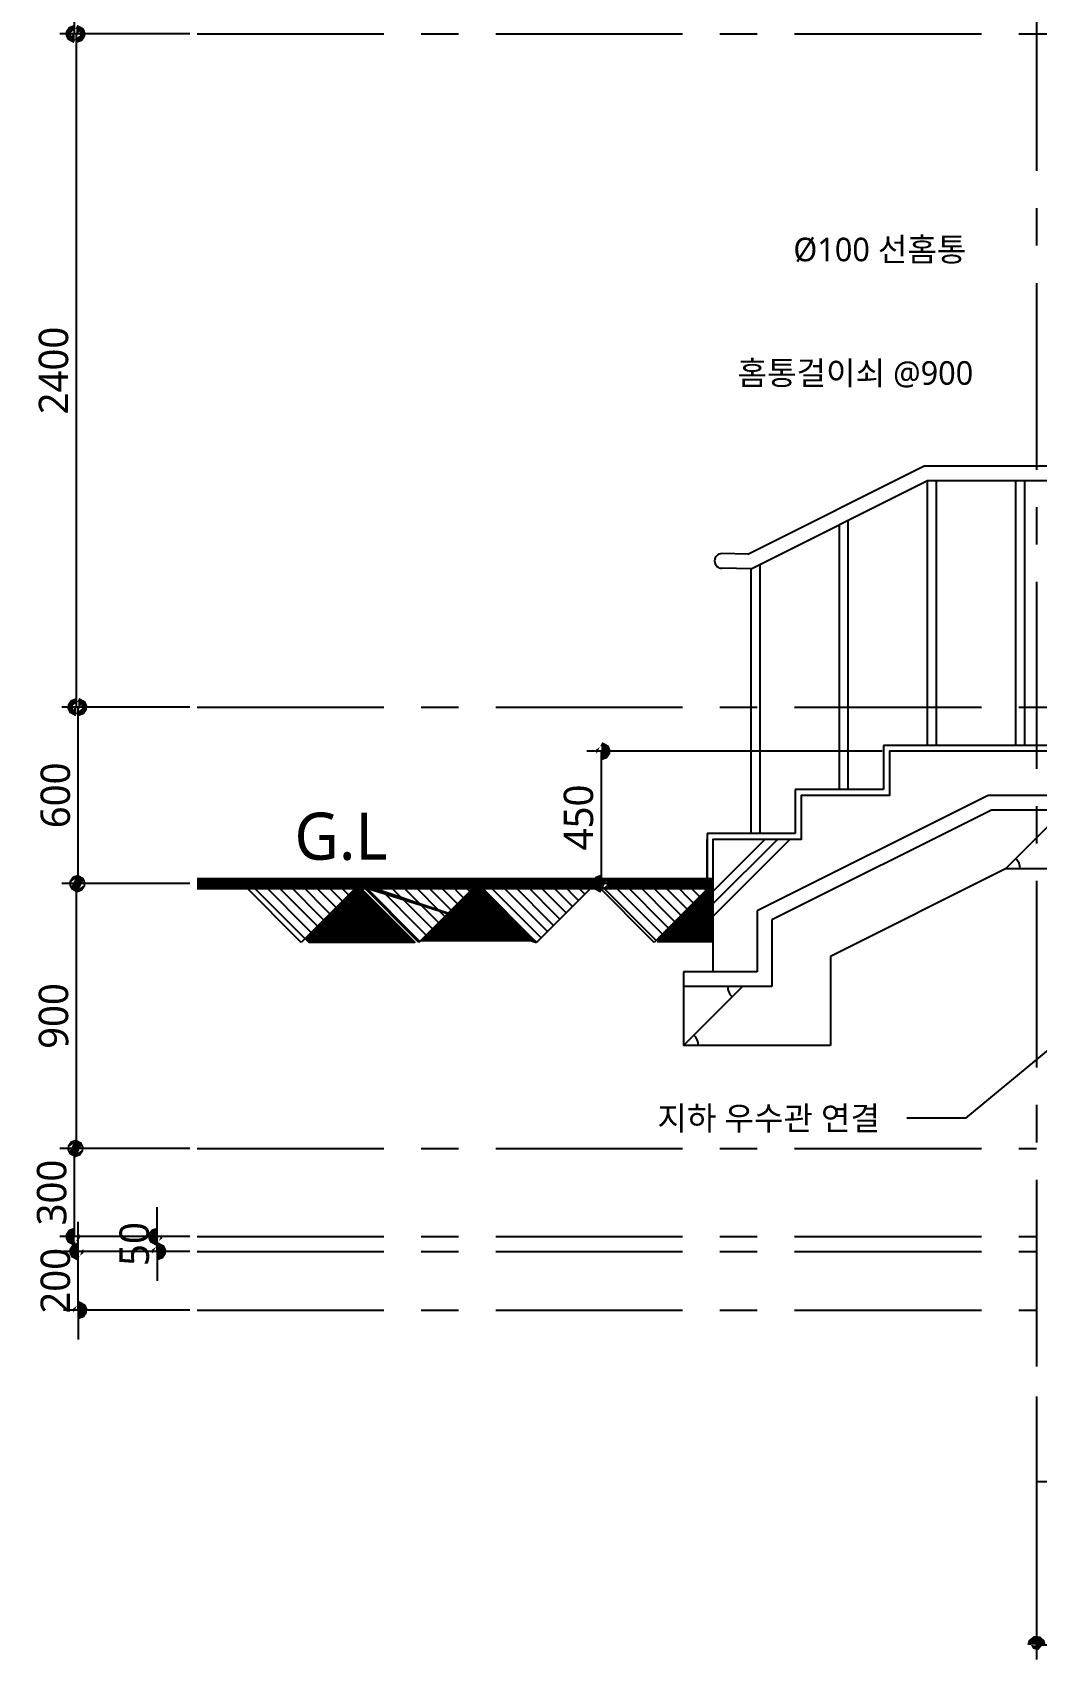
# Model space of a CAD drawing. Header units: millimetres. Extents: x 18875919977 to 37752253206, y 13263225700 to 26526468229.
# Drawn here: x 18876088176 to 18876091590, y 13263228237 to 13263233767 of the extents above; entities that cross this region are included whole.
import ezdxf
from ezdxf.enums import TextEntityAlignment as Align

# ---------------------------------------------------------------- set-up
doc = ezdxf.new("R2010")
doc.units = ezdxf.units.MM
doc.header["$LTSCALE"] = 20
doc.linetypes.add('CENTER', pattern=[50.800000000000004, 31.75, -6.35, 6.35, -6.35])
for name, color, linetype in [('1-Cen', 1, 'CENTER'), ('2-Con', 2, 'Continuous'), ('3-ETC', 3, 'Continuous'), ('5-Fin', 5, 'Continuous'), ('6-Text', 7, 'Continuous')]:
    doc.layers.add(name, color=color, linetype=linetype)
doc.styles.get("Standard").update_dxf_attribs({"font": 'l_10646.ttf'})
doc.dimstyles.new('단면상세도', dxfattribs={"dimscale": 40, "dimtxt": 2.5, "dimasz": 2.5, "dimexe": 1.25, "dimexo": 0.625, "dimtad": 1, "dimtxsty": 'Standard', "dimblk": 'DOTSMALL', "dimcen": 2.5, "dimadec": 0, "dimazin": 0, "dimtfac": 1, "dimtix": 1, "dimtmove": 0, "dimatfit": 3, "dimfxl": 1, "dimarcsym": 0})
pattern_1 = [(45, (13967.71273422241, -9483.277479171753), (-21.21320343559643, 21.21320343559643), [])]

# ---------------------------------------------------------------- blocks, each defined once
blk = doc.blocks.new('_DotSmall')
at = {"color": 0, "linetype": 'ByBlock', "const_width": 0.5}
blk.add_lwpolyline([(-0.0625, 0, 1), (0.0625, 0, 1)], format="xyb", close=True, dxfattribs=at)
blk = doc.blocks.new('*D59')
at = {"layer": '6-Text', "color": 0, "lineweight": -2, "transparency": 16777216}
for p, q in [((18876088710.3519, 13263234462.26817), (18876088268.87161, 13263234462.26817)), ((18876088318.87161, 13263233762.26817), (18876088318.87161, 13263234462.26817)), ((18876088710.3519, 13263233762.26817), (18876088268.87161, 13263233762.26817))]:
    blk.add_line(p, q, dxfattribs=at)
at = {"layer": 'Defpoints', "color": 0, "transparency": 16777216}
for p in [(18876088318.87161, 13263234462.26817), (18876088735.3519, 13263234462.26817), (18876088735.3519, 13263233762.26817)]:
    blk.add_point(p, dxfattribs=at)
at = {"layer": '6-Text', "color": 0, "lineweight": -2, "transparency": 16777216, "xscale": 100, "yscale": 100, "zscale": 100}
for p, rotation in [((18876088318.87161, 13263234462.26817), 90), ((18876088318.87161, 13263233762.26817), 270)]:
    blk.add_blockref('_DotSmall', p, dxfattribs=dict(at, rotation=rotation))
at = {"layer": '6-Text', "color": 0, "transparency": 16777216, "insert": (18876088241.37161, 13263234112.26816), "char_height": 100, "attachment_point": 5, "rotation": 90}
blk.add_mtext('700', dxfattribs=at)
blk = doc.blocks.new('*D60')
at = {"layer": '6-Text', "color": 0, "lineweight": -2, "transparency": 16777216}
for p, q in [((18876088685.35191, 13263233762.26818), (18876088275.12164, 13263233762.26818)), ((18876088325.12164, 13263231474.11115), (18876088325.12164, 13263233762.26818)), ((18876088710.3519, 13263231474.11115), (18876088275.12164, 13263231474.11115))]:
    blk.add_line(p, q, dxfattribs=at)
at = {"layer": 'Defpoints', "color": 0, "transparency": 16777216}
for p in [(18876088325.12164, 13263233762.26818), (18876088710.35191, 13263233762.26818), (18876088735.3519, 13263231474.11115)]:
    blk.add_point(p, dxfattribs=at)
at = {"layer": '6-Text', "color": 0, "lineweight": -2, "transparency": 16777216, "xscale": 100, "yscale": 100, "zscale": 100}
for p, rotation in [((18876088325.12164, 13263233762.26818), 90), ((18876088325.12164, 13263231474.11115), 270)]:
    blk.add_blockref('_DotSmall', p, dxfattribs=dict(at, rotation=rotation))
at = {"layer": '6-Text', "color": 0, "transparency": 16777216, "insert": (18876088247.62164, 13263232618.18965), "char_height": 100, "attachment_point": 5, "rotation": 90}
blk.add_mtext('2400', dxfattribs=at)
blk = doc.blocks.new('*D61')
at = {"layer": '6-Text', "color": 0, "lineweight": -2, "transparency": 16777216}
for p, q in [((18876088710.3519, 13263231474.11115), (18876088281.37165, 13263231474.11115)), ((18876088331.37165, 13263230874.11115), (18876088331.37165, 13263231474.11115)), ((18876088710.28684, 13263230874.11115), (18876088281.37165, 13263230874.11115))]:
    blk.add_line(p, q, dxfattribs=at)
at = {"layer": 'Defpoints', "color": 0, "transparency": 16777216}
for p in [(18876088331.37165, 13263231474.11115), (18876088735.3519, 13263231474.11115), (18876088735.28684, 13263230874.11115)]:
    blk.add_point(p, dxfattribs=at)
at = {"layer": '6-Text', "color": 0, "lineweight": -2, "transparency": 16777216, "xscale": 100, "yscale": 100, "zscale": 100}
for p, rotation in [((18876088331.37165, 13263231474.11115), 90), ((18876088331.37165, 13263230874.11115), 270)]:
    blk.add_blockref('_DotSmall', p, dxfattribs=dict(at, rotation=rotation))
at = {"layer": '6-Text', "color": 0, "transparency": 16777216, "insert": (18876088253.87165, 13263231174.11114), "char_height": 100, "attachment_point": 5, "rotation": 90}
blk.add_mtext('600', dxfattribs=at)
blk = doc.blocks.new('*D62')
at = {"layer": '6-Text', "color": 0, "lineweight": -2, "transparency": 16777216}
for p, q in [((18876088331.37167, 13263229624.11115), (18876088331.37167, 13263229724.11115)), ((18876088710.3519, 13263229624.11115), (18876088281.37167, 13263229624.11115)), ((18876088331.37167, 13263229424.11115), (18876088331.37167, 13263229624.11115)), ((18876088710.3519, 13263229424.11115), (18876088281.37167, 13263229424.11115)), ((18876088331.37167, 13263229424.11115), (18876088331.37167, 13263229324.11115))]:
    blk.add_line(p, q, dxfattribs=at)
at = {"layer": 'Defpoints', "color": 0, "transparency": 16777216}
for p in [(18876088331.37167, 13263229624.11115), (18876088735.3519, 13263229624.11115), (18876088735.3519, 13263229424.11115)]:
    blk.add_point(p, dxfattribs=at)
at = {"layer": '6-Text', "color": 0, "lineweight": -2, "transparency": 16777216, "xscale": 100, "yscale": 100, "zscale": 100}
for p, rotation in [((18876088331.37167, 13263229624.11115), 270), ((18876088331.37167, 13263229424.11115), 90)]:
    blk.add_blockref('_DotSmall', p, dxfattribs=dict(at, rotation=rotation))
at = {"layer": '6-Text', "color": 0, "transparency": 16777216, "insert": (18876088253.87167, 13263229524.11114), "char_height": 100, "attachment_point": 5, "rotation": 90}
blk.add_mtext('200', dxfattribs=at)
blk = doc.blocks.new('*D63')
at = {"layer": '6-Text', "color": 0, "lineweight": -2, "transparency": 16777216}
for p, q in [((18876088710.28684, 13263230874.11115), (18876088275.12167, 13263230874.11115)), ((18876088325.12167, 13263229974.11115), (18876088325.12167, 13263230874.11115)), ((18876088710.3519, 13263229974.11115), (18876088275.12167, 13263229974.11115))]:
    blk.add_line(p, q, dxfattribs=at)
at = {"layer": 'Defpoints', "color": 0, "transparency": 16777216}
for p in [(18876088325.12167, 13263230874.11115), (18876088735.28684, 13263230874.11115), (18876088735.3519, 13263229974.11115)]:
    blk.add_point(p, dxfattribs=at)
at = {"layer": '6-Text', "color": 0, "lineweight": -2, "transparency": 16777216, "xscale": 100, "yscale": 100, "zscale": 100}
for p, rotation in [((18876088325.12167, 13263230874.11115), 90), ((18876088325.12167, 13263229974.11115), 270)]:
    blk.add_blockref('_DotSmall', p, dxfattribs=dict(at, rotation=rotation))
at = {"layer": '6-Text', "color": 0, "transparency": 16777216, "insert": (18876088247.62167, 13263230424.11114), "char_height": 100, "attachment_point": 5, "rotation": 90}
blk.add_mtext('900', dxfattribs=at)
blk = doc.blocks.new('*D64')
at = {"layer": '6-Text', "color": 0, "lineweight": -2, "transparency": 16777216}
for p, q in [((18876088710.3519, 13263229974.11115), (18876088268.87169, 13263229974.11115)), ((18876088318.87169, 13263229674.11115), (18876088318.87169, 13263229974.11115)), ((18876088710.3519, 13263229674.11115), (18876088268.87169, 13263229674.11115))]:
    blk.add_line(p, q, dxfattribs=at)
at = {"layer": 'Defpoints', "color": 0, "transparency": 16777216}
for p in [(18876088318.87169, 13263229974.11115), (18876088735.3519, 13263229974.11115), (18876088735.3519, 13263229674.11115)]:
    blk.add_point(p, dxfattribs=at)
at = {"layer": '6-Text', "color": 0, "lineweight": -2, "transparency": 16777216, "xscale": 100, "yscale": 100, "zscale": 100}
for p, rotation in [((18876088318.87169, 13263229974.11115), 90), ((18876088318.87169, 13263229674.11115), 270)]:
    blk.add_blockref('_DotSmall', p, dxfattribs=dict(at, rotation=rotation))
at = {"layer": '6-Text', "color": 0, "transparency": 16777216, "insert": (18876088241.37169, 13263229824.11114), "char_height": 100, "attachment_point": 5, "rotation": 90}
blk.add_mtext('300', dxfattribs=at)
blk = doc.blocks.new('*D53')
at = {"layer": '6-Text', "color": 0, "lineweight": -2, "transparency": 16777216}
for p, q in [((18876088599.68391, 13263229674.11115), (18876088599.68391, 13263229774.11115)), ((18876088710.3519, 13263229674.11115), (18876088549.68391, 13263229674.11115)), ((18876088599.68391, 13263229624.11115), (18876088599.68391, 13263229674.11115)), ((18876088710.3519, 13263229624.11115), (18876088549.68391, 13263229624.11115)), ((18876088599.68391, 13263229624.11115), (18876088599.68391, 13263229524.11115))]:
    blk.add_line(p, q, dxfattribs=at)
at = {"layer": 'Defpoints', "color": 0, "transparency": 16777216}
for p in [(18876088599.68391, 13263229674.11115), (18876088735.3519, 13263229674.11115), (18876088735.3519, 13263229624.11115)]:
    blk.add_point(p, dxfattribs=at)
at = {"layer": '6-Text', "color": 0, "lineweight": -2, "transparency": 16777216, "xscale": 100, "yscale": 100, "zscale": 100}
for p, rotation in [((18876088599.68391, 13263229674.11115), 270), ((18876088599.68391, 13263229624.11115), 90)]:
    blk.add_blockref('_DotSmall', p, dxfattribs=dict(at, rotation=rotation))
at = {"layer": '6-Text', "color": 0, "transparency": 16777216, "insert": (18876088522.18391, 13263229649.11114), "char_height": 100, "attachment_point": 5, "rotation": 90}
blk.add_mtext('50', dxfattribs=at)
blk = doc.blocks.new('*D54')
at = {"layer": '6-Text', "color": 0, "lineweight": -2, "transparency": 16777216}
for p, q in [((18876091689.71328, 13263229130.37988), (18876091689.71328, 13263228790.26533)), ((18876091789.71328, 13263229130.37988), (18876091789.71328, 13263228790.26533)), ((18876091689.71328, 13263228840.26533), (18876091589.71328, 13263228840.26533)), ((18876091689.71328, 13263228840.26533), (18876091789.71328, 13263228840.26533)), ((18876091789.71328, 13263228840.26533), (18876091889.71328, 13263228840.26533))]:
    blk.add_line(p, q, dxfattribs=at)
at = {"layer": 'Defpoints', "color": 0, "transparency": 16777216}
for p in [(18876091689.71328, 13263229155.37988), (18876091789.71328, 13263229155.37988), (18876091789.71328, 13263228840.26533)]:
    blk.add_point(p, dxfattribs=at)
at = {"layer": '6-Text', "color": 0, "lineweight": -2, "transparency": 16777216, "xscale": 100, "yscale": 100, "zscale": 100}
blk.add_blockref('_DotSmall', (18876091689.71328, 13263228840.26533), dxfattribs=at)
at = {"layer": '6-Text', "color": 0, "lineweight": -2, "transparency": 16777216, "xscale": 100, "yscale": 100, "zscale": 100, "rotation": 180}
blk.add_blockref('_DotSmall', (18876091789.71328, 13263228840.26533), dxfattribs=at)
at = {"layer": '6-Text', "color": 0, "transparency": 16777216, "insert": (18876091739.71328, 13263228917.76533), "char_height": 100, "attachment_point": 5}
blk.add_mtext('100', dxfattribs=at)
blk = doc.blocks.new('*D65')
at = {"layer": '6-Text', "color": 0, "lineweight": -2, "transparency": 16777216}
for p, q in [((18876091589.71328, 13263229130.37988), (18876091589.71328, 13263228236.97922)), ((18876092689.71328, 13263229130.37988), (18876092689.71328, 13263228236.97922)), ((18876091589.71328, 13263228286.97922), (18876092689.71328, 13263228286.97922))]:
    blk.add_line(p, q, dxfattribs=at)
at = {"layer": 'Defpoints', "color": 0, "transparency": 16777216}
for p in [(18876091589.71328, 13263229155.37988), (18876092689.71328, 13263229155.37988), (18876092689.71328, 13263228286.97922)]:
    blk.add_point(p, dxfattribs=at)
at = {"layer": '6-Text', "color": 0, "lineweight": -2, "transparency": 16777216, "xscale": 100, "yscale": 100, "zscale": 100, "rotation": 180}
blk.add_blockref('_DotSmall', (18876091589.71328, 13263228286.97922), dxfattribs=at)
at = {"layer": '6-Text', "color": 0, "lineweight": -2, "transparency": 16777216, "xscale": 100, "yscale": 100, "zscale": 100}
blk.add_blockref('_DotSmall', (18876092689.71328, 13263228286.97922), dxfattribs=at)
at = {"layer": '6-Text', "color": 0, "transparency": 16777216, "insert": (18876092139.71328, 13263228364.47922), "char_height": 100, "attachment_point": 5}
blk.add_mtext('1100', dxfattribs=at)
blk = doc.blocks.new('*D66')
at = {"layer": '6-Text', "color": 0, "lineweight": -2, "transparency": 16777216}
for p, q in [((18876091064.71329, 13263231324.11115), (18876090060.25515, 13263231324.11115)), ((18876090110.25515, 13263230874.11115), (18876090110.25515, 13263231324.11115)), ((18876090464.71329, 13263230874.11115), (18876090060.25515, 13263230874.11115))]:
    blk.add_line(p, q, dxfattribs=at)
at = {"layer": 'Defpoints', "color": 0, "transparency": 16777216}
for p in [(18876090110.25515, 13263231324.11115), (18876091089.71329, 13263231324.11115), (18876090489.71329, 13263230874.11115)]:
    blk.add_point(p, dxfattribs=at)
at = {"layer": '6-Text', "color": 0, "lineweight": -2, "transparency": 16777216, "xscale": 100, "yscale": 100, "zscale": 100}
for p, rotation in [((18876090110.25515, 13263231324.11115), 90), ((18876090110.25515, 13263230874.11115), 270)]:
    blk.add_blockref('_DotSmall', p, dxfattribs=dict(at, rotation=rotation))
at = {"layer": '6-Text', "color": 0, "transparency": 16777216, "insert": (18876090032.75515, 13263231099.11114), "char_height": 100, "attachment_point": 5, "rotation": 90}
blk.add_mtext('450', dxfattribs=at)

msp = doc.modelspace()

# ---------------------------------------------------------------- hatches: boundary and pattern name
at = {"layer": '2-Con'}
h = msp.add_hatch(dxfattribs=at)
h.set_pattern_fill('_USER', color=256, scale=30, angle=45, pattern_type=0)
h.set_pattern_definition(pattern_1)
h.paths.add_polyline_path([(18876090489.71328, 13263230874.11114), (18876090289.71328, 13263230674.11114), (18876090489.71328, 13263230674.11114)])
h.paths.add_polyline_path([(18876090089.71328, 13263230874.11114), (18876089889.71328, 13263230674.11114), (18876090289.71328, 13263230674.11114)])
h.paths.add_polyline_path([(18876088889.71328, 13263230874.11114), (18876088889.71328, 13263230674.11114), (18876089089.71328, 13263230674.11114)])
h = msp.add_hatch(dxfattribs=at)
h.set_pattern_fill('_USER', color=256, scale=30, angle=135, pattern_type=0)
h.set_pattern_definition([(135, (18876089125.73551, 13263230790.59888), (-21.21320343559643, -21.21320343559642), [])])
h.paths.add_polyline_path([(18876089289.71328, 13263230874.11114), (18876088889.71328, 13263230874.11114), (18876089089.71328, 13263230674.11114)])
h.paths.add_polyline_path([(18876089689.71328, 13263230874.11114), (18876089289.71328, 13263230874.11114), (18876089489.71328, 13263230674.11114)])
h.paths.add_polyline_path([(18876090089.71328, 13263230874.11114), (18876089689.71328, 13263230874.11114), (18876089889.71328, 13263230674.11114)])
h.paths.add_polyline_path([(18876090489.71328, 13263230874.11114), (18876090089.71328, 13263230874.11114), (18876090289.71328, 13263230674.11114)])
h = msp.add_hatch(dxfattribs=at)
h.set_pattern_fill('_USER', color=256, scale=30, angle=45, pattern_type=0)
h.set_pattern_definition(pattern_1)
h.paths.add_polyline_path([(18876089289.71328, 13263230874.11114), (18876089089.71328, 13263230674.11114), (18876089489.71328, 13263230674.11114)])
h.paths.add_polyline_path([(18876089689.71328, 13263230874.11114), (18876089489.71328, 13263230674.11114), (18876089889.71328, 13263230674.11114)])

# ---------------------------------------------------------------- linework, layer by layer
at = {"layer": '1-Cen'}
for p, q in [((18876091589.71328, 13263236979.66068), (18876091589.71328, 13263229155.37988)), ((18876088735.35189, 13263233762.26816), (18876091799.71328, 13263233762.26816)), ((18876088735.35189, 13263231474.11114), (18876091799.71328, 13263231474.11114)), ((18876088735.35189, 13263229974.11114), (18876091589.71329, 13263229974.11114)), ((18876088735.35189, 13263229674.11114), (18876091589.71329, 13263229674.11114)), ((18876088735.35189, 13263229624.11114), (18876091589.71329, 13263229624.11114)), ((18876088735.35189, 13263229424.11114), (18876091589.71329, 13263229424.11114))]:
    msp.add_line(p, q, dxfattribs=at)
at = {"layer": '2-Con'}
for p, q in [((18876091425.12348, 13263231174.11114), (18876090639.71328, 13263230781.40604)), ((18876091989.71328, 13263231174.11114), (18876091425.12348, 13263231174.11114)), ((18876090468.50008, 13263230898.06483), (18876090469.71328, 13263230899.27803)), ((18876090639.71328, 13263230781.40604), (18876090639.71328, 13263230574.11114)), ((18876090639.71328, 13263230574.11114), (18876090489.71328, 13263230574.11114))]:
    msp.add_line(p, q, dxfattribs=at)
for points in [[(18876092389.71328, 13263231474.11114), (18876091989.71328, 13263231474.11114), (18876091989.71328, 13263231324.11114), (18876091089.71328, 13263231324.11114), (18876091089.71328, 13263231174.11114), (18876090789.71328, 13263231174.11114), (18876090789.71328, 13263231024.11114), (18876090489.71328, 13263231024.11114), (18876090489.71328, 13263230874.11114), (18876090489.71328, 13263230574.11114)], [(18876089089.71328, 13263230674.11114), (18876088889.71328, 13263230874.11114)], [(18876089289.71328, 13263230874.11114), (18876089089.71328, 13263230674.11114)], [(18876089489.71328, 13263230674.11114), (18876089289.71328, 13263230874.11114)], [(18876089689.71328, 13263230874.11114), (18876089489.71328, 13263230674.11114)], [(18876089889.71328, 13263230674.11114), (18876089689.71328, 13263230874.11114)], [(18876090089.71328, 13263230874.11114), (18876089889.71328, 13263230674.11114)], [(18876090289.71328, 13263230674.11114), (18876090089.71328, 13263230874.11114)], [(18876090489.71328, 13263230874.11114), (18876090289.71328, 13263230674.11114)]]:
    msp.add_lwpolyline(points, dxfattribs=at)
at = {"layer": '2-Con', "const_width": 40}
msp.add_lwpolyline([(18876088735.28683, 13263230874.11114), (18876090489.71328, 13263230874.11114)], dxfattribs=at)
at = {"layer": '3-ETC'}
for p, q in [((18876090608.3213, 13263231994.31685), (18876091207.90989, 13263232294.11114)), ((18876091207.90989, 13263232294.11114), (18876091799.71329, 13263232294.11114)), ((18876090619.71328, 13263231944.11114), (18876091219.71328, 13263232244.11114)), ((18876091219.71328, 13263231344.11114), (18876091219.71328, 13263232244.11114)), ((18876091219.71328, 13263232244.11114), (18876091799.71328, 13263232244.11114)), ((18876091249.71328, 13263231344.11114), (18876091249.71329, 13263232244.11114)), ((18876091519.71328, 13263231344.11114), (18876091519.71328, 13263232244.11114)), ((18876091519.71328, 13263231344.11114), (18876091519.71328, 13263232244.11114)), ((18876091549.71328, 13263231344.11114), (18876091549.71328, 13263232244.11114)), ((18876091549.71328, 13263231344.11114), (18876091549.71328, 13263232244.11114)), ((18876090919.71328, 13263231194.11114), (18876090919.71328, 13263232094.11114)), ((18876090949.71328, 13263231194.11114), (18876090949.71328, 13263232109.11114)), ((18876090608.3213, 13263231994.31685), (18876090520.59796, 13263231995.84268)), ((18876090649.71328, 13263231044.11114), (18876090649.71328, 13263231959.11114)), ((18876090619.71328, 13263231944.11114), (18876090519.72841, 13263231945.85024)), ((18876090619.71328, 13263231044.11114), (18876090619.71328, 13263231944.11114))]:
    msp.add_line(p, q, dxfattribs=at)
for centre, radius, start, end in [((18876090520.16319, 13263231970.84646), 24.99999921347223, 89.00350768176202, 269.003507681762), ((18876090889.71328, 13263230324.11114), 50, 180, 180)]:
    msp.add_arc(centre, radius, start, end, dxfattribs=at)
at = {"layer": '5-Fin'}
for p, q in [((18876091969.71328, 13263231344.11114), (18876091069.71328, 13263231344.11114)), ((18876091069.71328, 13263231344.11114), (18876091069.71328, 13263231194.11114)), ((18876091069.71328, 13263231194.11114), (18876090769.71328, 13263231194.11114)), ((18876090769.71328, 13263231194.11114), (18876090769.71328, 13263231044.11114)), ((18876091484.14048, 13263230924.11114), (18876091684.14049, 13263231124.11114)), ((18876090769.71328, 13263231044.11114), (18876090469.71328, 13263231044.11114)), ((18876090469.71328, 13263231044.11114), (18876090469.71328, 13263230874.11114)), ((18876090469.71328, 13263230874.11114), (18876090469.71328, 13263231024.11114)), ((18876090489.71328, 13263230762.62046), (18876090751.20397, 13263231024.11114)), ((18876090489.71328, 13263230847.47327), (18876090666.35115, 13263231024.11114)), ((18876090489.71329, 13263230805.04686), (18876090708.77756, 13263231024.11114)), ((18876090389.71328, 13263230324.11114), (18876090589.71329, 13263230524.11114))]:
    msp.add_line(p, q, dxfattribs=at)
for centre, start, end in [((18876091484.14048, 13263230924.11114), 0, 45), ((18876090589.71329, 13263230524.11114), 180, 225), ((18876090389.71328, 13263230324.11114), 0, 45)]:
    msp.add_arc(centre, 50, start, end, dxfattribs=at)
at = {"layer": '6-Text'}
for p, q in [((18876091436.92688, 13263231124.11114), (18876090689.71328, 13263230750.50434)), ((18876091989.71328, 13263231124.11114), (18876091436.92688, 13263231124.11114)), ((18876091484.14048, 13263230924.11114), (18876090889.71328, 13263230626.89755)), ((18876091989.71328, 13263230924.11114), (18876091484.14048, 13263230924.11114)), ((18876090689.71328, 13263230750.50434), (18876090689.71328, 13263230524.11114)), ((18876090889.71328, 13263230626.89755), (18876090889.71328, 13263230324.11114)), ((18876090489.71328, 13263230574.11114), (18876090389.71328, 13263230574.11114)), ((18876090389.71328, 13263230574.11114), (18876090389.71328, 13263230324.11114)), ((18876090689.71328, 13263230524.11114), (18876090389.71328, 13263230524.11114)), ((18876091349.13315, 13263230076.64861), (18876091751.35275, 13263230409.38665)), ((18876090889.71328, 13263230324.11114), (18876090389.71328, 13263230324.11114)), ((18876091349.13315, 13263230076.64861), (18876091149.13315, 13263230076.64861))]:
    msp.add_line(p, q, dxfattribs=at)

# ---------------------------------------------------------------- texts
for s, p in [('%%C100 선홈통', (18876090763.07076, 13263232989.58704)), ('홈통걸이쇠 @900', (18876090573.13614, 13263232569.91222)), ('지하 우수관 연결', (18876090300.62555, 13263230036.64861))]:
    msp.add_text(s, height=80, dxfattribs=at).set_placement(p)
msp.add_text('G.L', height=160, dxfattribs=at).set_placement((18876089224.64621, 13263231035.45915), align=Align.MIDDLE_CENTER)

# ---------------------------------------------------------------- dimensions: what is measured, and where the dimension line sits
for base, p1, p2, picture, middle in [((18876088318.87161, 13263234462.26817), (18876088735.35189, 13263233762.26816), (18876088735.35189, 13263234462.26816), '*D59', (18876088241.37161, 13263234112.26816)), ((18876088331.37165, 13263231474.11115), (18876088735.28683, 13263230874.11114), (18876088735.35189, 13263231474.11114), '*D61', (18876088253.87165, 13263231174.11114)), ((18876090110.25515, 13263231324.11115), (18876090489.71328, 13263230874.11114), (18876091089.71328, 13263231324.11114), '*D66', (18876090032.75515, 13263231099.11114)), ((18876088325.12167, 13263230874.11115), (18876088735.35189, 13263229974.11114), (18876088735.28683, 13263230874.11114), '*D63', (18876088247.62167, 13263230424.11114)), ((18876088318.87169, 13263229974.11115), (18876088735.35189, 13263229674.11114), (18876088735.35189, 13263229974.11115), '*D64', (18876088241.37169, 13263229824.11114)), ((18876088599.68391, 13263229674.11115), (18876088735.35189, 13263229624.11114), (18876088735.35189, 13263229674.11114), '*D53', (18876088522.18391, 13263229649.11114)), ((18876088331.37167, 13263229624.11115), (18876088735.35189, 13263229424.11114), (18876088735.35189, 13263229624.11114), '*D62', (18876088253.87167, 13263229524.11114))]:
    dim = msp.add_linear_dim(base=base, p1=p1, p2=p2, angle=90, dimstyle='단면상세도', dxfattribs=at)
    dim.commit()
    dim.dimension.update_dxf_attribs({"geometry": picture, "text_midpoint": middle})
dim = msp.add_linear_dim(base=(18876088325.12164, 13263233762.26818), p1=(18876088735.35189, 13263231474.11114), p2=(18876088710.3519, 13263233762.26817), angle=90, text='2400', dimstyle='단면상세도', dxfattribs=at)
dim.commit()
dim.dimension.update_dxf_attribs({"geometry": '*D60', "text_midpoint": (18876088247.62164, 13263232618.18965)})
for base, p1, p2, picture, middle in [((18876092689.71328, 13263228286.97922), (18876091589.71328, 13263229155.37988), (18876092689.71328, 13263229155.37988), '*D65', (18876092139.71328, 13263228364.47922)), ((18876091789.71328, 13263228840.26533), (18876091689.71328, 13263229155.37988), (18876091789.71328, 13263229155.37988), '*D54', (18876091739.71328, 13263228917.76533))]:
    dim = msp.add_linear_dim(base=base, p1=p1, p2=p2, dimstyle='단면상세도', dxfattribs=at)
    dim.commit()
    dim.dimension.update_dxf_attribs({"geometry": picture, "text_midpoint": middle})

doc.saveas('drawing.dxf')
